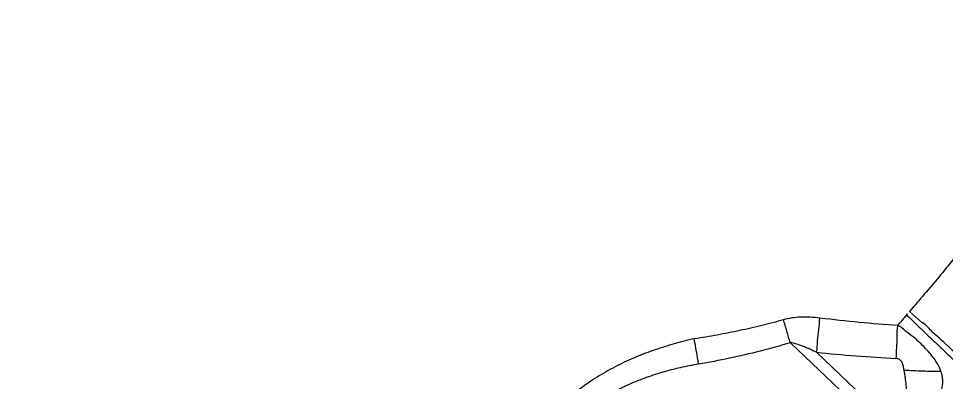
# Model space of a CAD drawing. Header units: millimetres. Extents: x 1145859089 to 1147511753, y -1047484727 to -1047247487.
# Drawn here: x 1146000030.2 to 1146000176.5, y -1047436250.7 to -1047436193.3 of the extents above; entities that cross this region are included whole.
import ezdxf
from ezdxf.xclip import XClip

# ---------------------------------------------------------------- set-up
doc = ezdxf.new("R2010")
doc.units = ezdxf.units.MM
doc.header["$LTSCALE"] = 100
doc.header["$MEASUREMENT"] = 0
doc.header["$XCLIPFRAME"] = 2
doc.layers.get('0').update_dxf_attribs({"linetype": 'CONTINUOUS'})
doc.layers.add('XREF', color=135, linetype='CONTINUOUS')
doc.layers.add('단지배치도$0$W240910', color=135, linetype='CONTINUOUS')

# ---------------------------------------------------------------- blocks, each defined once
blk = doc.blocks.new('단지배치도$0$zw$9902')
at = {"layer": '단지배치도$0$W240910', "linetype": 'ByBlock', "ltscale": 20}
for p, q in [((62031.7, -64871.85), (62029.8, -64870.19)), ((62011.04, -64875.1), (62028.05, -64891.32)), ((62028.72, -64889.55), (62015.14, -64876.6))]:
    blk.add_line(p, q, dxfattribs=at)
at = {"layer": '단지배치도$0$W240910'}
for centre, radius, start, end in [((56819.18, -60798.97), 5249.43, 201.4083, 356.71209), ((56819.18, -60798.97), 5399.43, 202.10162, 356.71209), ((57394.29, -57699.4), 11431.38, 251.62775, 321.418131)]:
    blk.add_arc(centre, radius, start, end, dxfattribs=at)
at = {"layer": '단지배치도$0$W240910', "linetype": 'ByBlock', "ltscale": 20}
for centre, radius, start, end in [((61713.54, -64925.34), 286.89, 9.401, 10.2094), ((62041.15, -64626.93), 251.02, 264.0523, 266.9191)]:
    blk.add_arc(centre, radius, start, end, dxfattribs=at)
for points, knots in [([(62043.27, -64853.19), (62041.84, -64855.14), (62039.01, -64859.06), (62034.51, -64864.73), (62031.36, -64868.37), (62029.8, -64870.19)], [0, 0, 0, 0, 7.264302, 14.503366, 21.703246, 21.703246, 21.703246, 21.703246]), ([(62009.93, -64871.47), (62008.81, -64871.81), (62006.53, -64872.39), (62003.06, -64873.21), (61999.5, -64873.9), (61997.1, -64874.31), (61995.88, -64874.49)], [0, 0, 0, 0, 3.505723, 7.068542, 10.69142, 14.377221, 14.377221, 14.377221, 14.377221]), ([(62015.69, -64871.22), (62015.18, -64871.14), (62014.16, -64871.08), (62012.67, -64871.05), (62011.26, -64871.16), (62010.36, -64871.37), (62009.93, -64871.47)], [0, 0, 0, 0, 1.562086, 3.050095, 4.462143, 5.801764, 5.801764, 5.801764, 5.801764]), ([(62011.04, -64875.1), (62010.8, -64874.51), (62010.52, -64873.27), (62010.12, -64872.07), (62009.93, -64871.47)], [0, 0, 0, 0, 1.900441, 3.788585, 3.788585, 3.788585, 3.788585]), ([(62015.14, -64876.6), (62015.31, -64876.03), (62015.26, -64874.8), (62015.51, -64873.02), (62015.63, -64871.82), (62015.69, -64871.22)], [0, 0, 0, 0, 1.794806, 3.611563, 5.410594, 5.410594, 5.410594, 5.410594]), ([(62027.93, -64872.39), (62025.92, -64872.27), (62021.83, -64871.9), (62017.76, -64871.48), (62015.69, -64871.22)], [0, 0, 0, 0, 6.055179, 12.29393, 12.29393, 12.29393, 12.29393]), ([(62029.34, -64870.73), (62029.17, -64870.94), (62028.7, -64871.49), (62028.22, -64872.04), (62027.93, -64872.39)], [0, 0, 0, 0, 0.808025, 2.184233, 2.184233, 2.184233, 2.184233]), ([(62029.34, -64870.73), (62029.94, -64871.27), (62031.08, -64872.4), (62032.8, -64874.02), (62034.48, -64875.62), (62036.09, -64877.17), (62037.63, -64878.63), (62038.92, -64879.86), (62039.94, -64880.84), (62040.74, -64881.59), (62041.25, -64882.07), (62041.49, -64882.31)], [0, 0, 0, 0, 2.408812, 4.806042, 7.115679, 9.359763, 11.508208, 13.498095, 14.676057, 15.768155, 16.787996, 16.787996, 16.787996, 16.787996]), ([(62027.93, -64872.39), (62027.8, -64872.96), (62027.88, -64874.13), (62027.71, -64875.86), (62027.71, -64877.02), (62027.66, -64877.59)], [0, 0, 0, 0, 1.732571, 3.479891, 5.206659, 5.206659, 5.206659, 5.206659]), ([(62034.76, -64879.57), (62034.65, -64879.27), (62034.38, -64878.66), (62033.84, -64877.78), (62033.15, -64876.88), (62032.33, -64875.97), (62031.4, -64875.05), (62030.35, -64874.13), (62029.17, -64873.27), (62028.4, -64872.59), (62027.93, -64872.39)], [0, 0, 0, 0, 0.941821, 1.990378, 3.090346, 4.331794, 5.659356, 7.019941, 8.518113, 10.0465, 10.0465, 10.0465, 10.0465]), ([(62041.34, -64881.04), (62041.12, -64880.8), (62040.75, -64880.42), (62040.2, -64879.85), (62039.64, -64879.28), (62038.95, -64878.59), (62038.11, -64877.77), (62037.12, -64876.81), (62035.96, -64875.72), (62034.67, -64874.5), (62033.18, -64873.26), (62032.31, -64872.18), (62031.7, -64871.85)], [0, 0, 0, 0, 0.971139, 1.590003, 2.378507, 3.352322, 4.525215, 5.906136, 7.495719, 9.282519, 11.239702, 13.323479, 13.323479, 13.323479, 13.323479]), ([(61995.88, -64874.49), (61994.81, -64874.67), (61992.75, -64875.27), (61989.67, -64876.19), (61986.68, -64877.34), (61983.73, -64878.69), (61980.92, -64880.26), (61978.21, -64882.07), (61975.68, -64884.09), (61973.35, -64886.33), (61971.24, -64888.75), (61969.36, -64891.34), (61967.68, -64894.13), (61966.33, -64896.85), (61965.26, -64899.45), (61964.41, -64901.87), (61963.69, -64904.33), (61963.11, -64906.84), (61962.71, -64908.51), (61962.61, -64909.38)], [0, 0, 0, 0, 3.268622, 6.397637, 9.667075, 12.850977, 16.13086, 19.328305, 22.601473, 25.847972, 29.009985, 32.200779, 35.444395, 38.763751, 41.302653, 43.894769, 46.449524, 48.984567, 51.607261, 51.607261, 51.607261, 51.607261]), ([(62011.04, -64875.1), (62009.45, -64875.57), (62006.27, -64876.46), (62001.44, -64877.58), (61998.2, -64878.2), (61996.57, -64878.48)], [0, 0, 0, 0, 4.960436, 9.919328, 14.864038, 14.864038, 14.864038, 14.864038]), ([(62015.14, -64876.6), (62014.96, -64876.54), (62014.56, -64876.31), (62013.94, -64876.04), (62013.35, -64875.79), (62012.79, -64875.57), (62012.2, -64875.36), (62011.59, -64875.21), (62011.19, -64875.1), (62011.04, -64875.1)], [0, 0, 0, 0, 0.578576, 1.353958, 2.038871, 2.500219, 3.145451, 3.927072, 4.383104, 4.383104, 4.383104, 4.383104]), ([(61996.57, -64878.48), (61995.59, -64878.64), (61993.65, -64879.02), (61990.78, -64879.76), (61987.97, -64880.68), (61985.92, -64881.53), (61984.57, -64882.17), (61983.8, -64882.56), (61982.97, -64883), (61982.18, -64883.45), (61981.54, -64883.84), (61981.04, -64884.16), (61980.55, -64884.49), (61979.97, -64884.88), (61979.3, -64885.37), (61978.51, -64885.98), (61977.69, -64886.67), (61976.92, -64887.36), (61976.35, -64887.91), (61975.93, -64888.34), (61975.57, -64888.71), (61975.17, -64889.14), (61974.56, -64889.83), (61973.48, -64891.15), (61972.38, -64892.73), (61971.42, -64894.32), (61970.82, -64895.44), (61970.3, -64896.48), (61969.85, -64897.47), (61969.49, -64898.34), (61969.17, -64899.15), (61968.87, -64899.95), (61968.56, -64900.85), (61968.26, -64901.81), (61968, -64902.73), (61967.74, -64903.74), (61967.45, -64904.93), (61967.15, -64906.43), (61966.86, -64908.11), (61966.7, -64909.28), (61966.63, -64909.88)], [0, 0, 0, 0, 2.972308, 5.940877, 8.901705, 11.818447, 12.587247, 13.373265, 14.43024, 15.37964, 16.122682, 16.660142, 17.166141, 17.909976, 18.741607, 19.660745, 20.901374, 21.95333, 22.765542, 23.288653, 23.73983, 24.333963, 25.050906, 26.498161, 29.448916, 30.806994, 32.071979, 33.243608, 34.321472, 35.305093, 36.07715, 36.929226, 37.861586, 38.950552, 39.945245, 40.733721, 42.061928, 43.630184, 45.330349, 47.162667, 47.162667, 47.162667, 47.162667]), ([(62028.97, -64879.4), (62028.92, -64879.22), (62028.87, -64878.81), (62028.69, -64878.21), (62028.27, -64877.7), (62027.86, -64877.59), (62027.66, -64877.59)], [0, 0, 0, 0, 0.538337, 1.257748, 1.839007, 2.442706, 2.442706, 2.442706, 2.442706]), ([(62028.72, -64889.55), (62028.78, -64889.4), (62028.92, -64889.01), (62029.08, -64888.47), (62029.21, -64887.9), (62029.3, -64887.36), (62029.37, -64886.81), (62029.43, -64886.21), (62029.46, -64885.5), (62029.47, -64884.77), (62029.45, -64884.04), (62029.42, -64883.39), (62029.37, -64882.63), (62029.3, -64881.9), (62029.23, -64881.22), (62029.15, -64880.59), (62029.07, -64880), (62029, -64879.58), (62028.97, -64879.4)], [0, 0, 0, 0, 0.510981, 1.224774, 1.674982, 2.290574, 2.844715, 3.337367, 4.115218, 4.978433, 5.528492, 6.281716, 6.954165, 7.803977, 8.485458, 8.999874, 9.703347, 10.272252, 10.272252, 10.272252, 10.272252]), ([(62028.97, -64879.4), (62029.46, -64879.43), (62030.44, -64879.49), (62031.91, -64879.55), (62033.35, -64879.57), (62034.3, -64879.6), (62034.76, -64879.57)], [0, 0, 0, 0, 1.477175, 2.953024, 4.401303, 5.796969, 5.796969, 5.796969, 5.796969]), ([(62031.91, -64890.56), (62031.96, -64890.18), (62032.25, -64889.48), (62032.61, -64888.41), (62033.03, -64887.42), (62033.48, -64886.4), (62033.89, -64885.46), (62034.24, -64884.61), (62034.48, -64883.97), (62034.66, -64883.43), (62034.81, -64882.9), (62034.93, -64882.39), (62035.02, -64881.84), (62035.06, -64881.27), (62035.03, -64880.68), (62034.93, -64880.11), (62034.82, -64879.75), (62034.76, -64879.57)], [0, 0, 0, 0, 1.130442, 2.241856, 3.395507, 4.356274, 5.580348, 6.490154, 7.096806, 7.650003, 8.193968, 8.736467, 9.238265, 9.854521, 10.446638, 11.002625, 11.581697, 11.581697, 11.581697, 11.581697])]:
    blk.add_open_spline(points, degree=3, knots=knots, dxfattribs=at)
blk.add_open_spline([(62029.34, -64870.73), (62029.49, -64870.55), (62029.64, -64870.37), (62029.8, -64870.19)], degree=3, dxfattribs=at)
blk = doc.blocks.new('단지배치도')
blk.add_blockref('단지배치도$0$zw$9902', (141034.19, 142437.16))

msp = doc.modelspace()

# ---------------------------------------------------------------- block references
at = {"layer": 'XREF'}
ref = msp.add_blockref('단지배치도', (1145797106.633357, -1047513806.462535), dxfattribs=at)
XClip(ref).set_block_clipping_path([(72982.4064819524, 34919.7593965298), (360382.4067475507, 255319.7593436697)])

doc.saveas('drawing.dxf')
